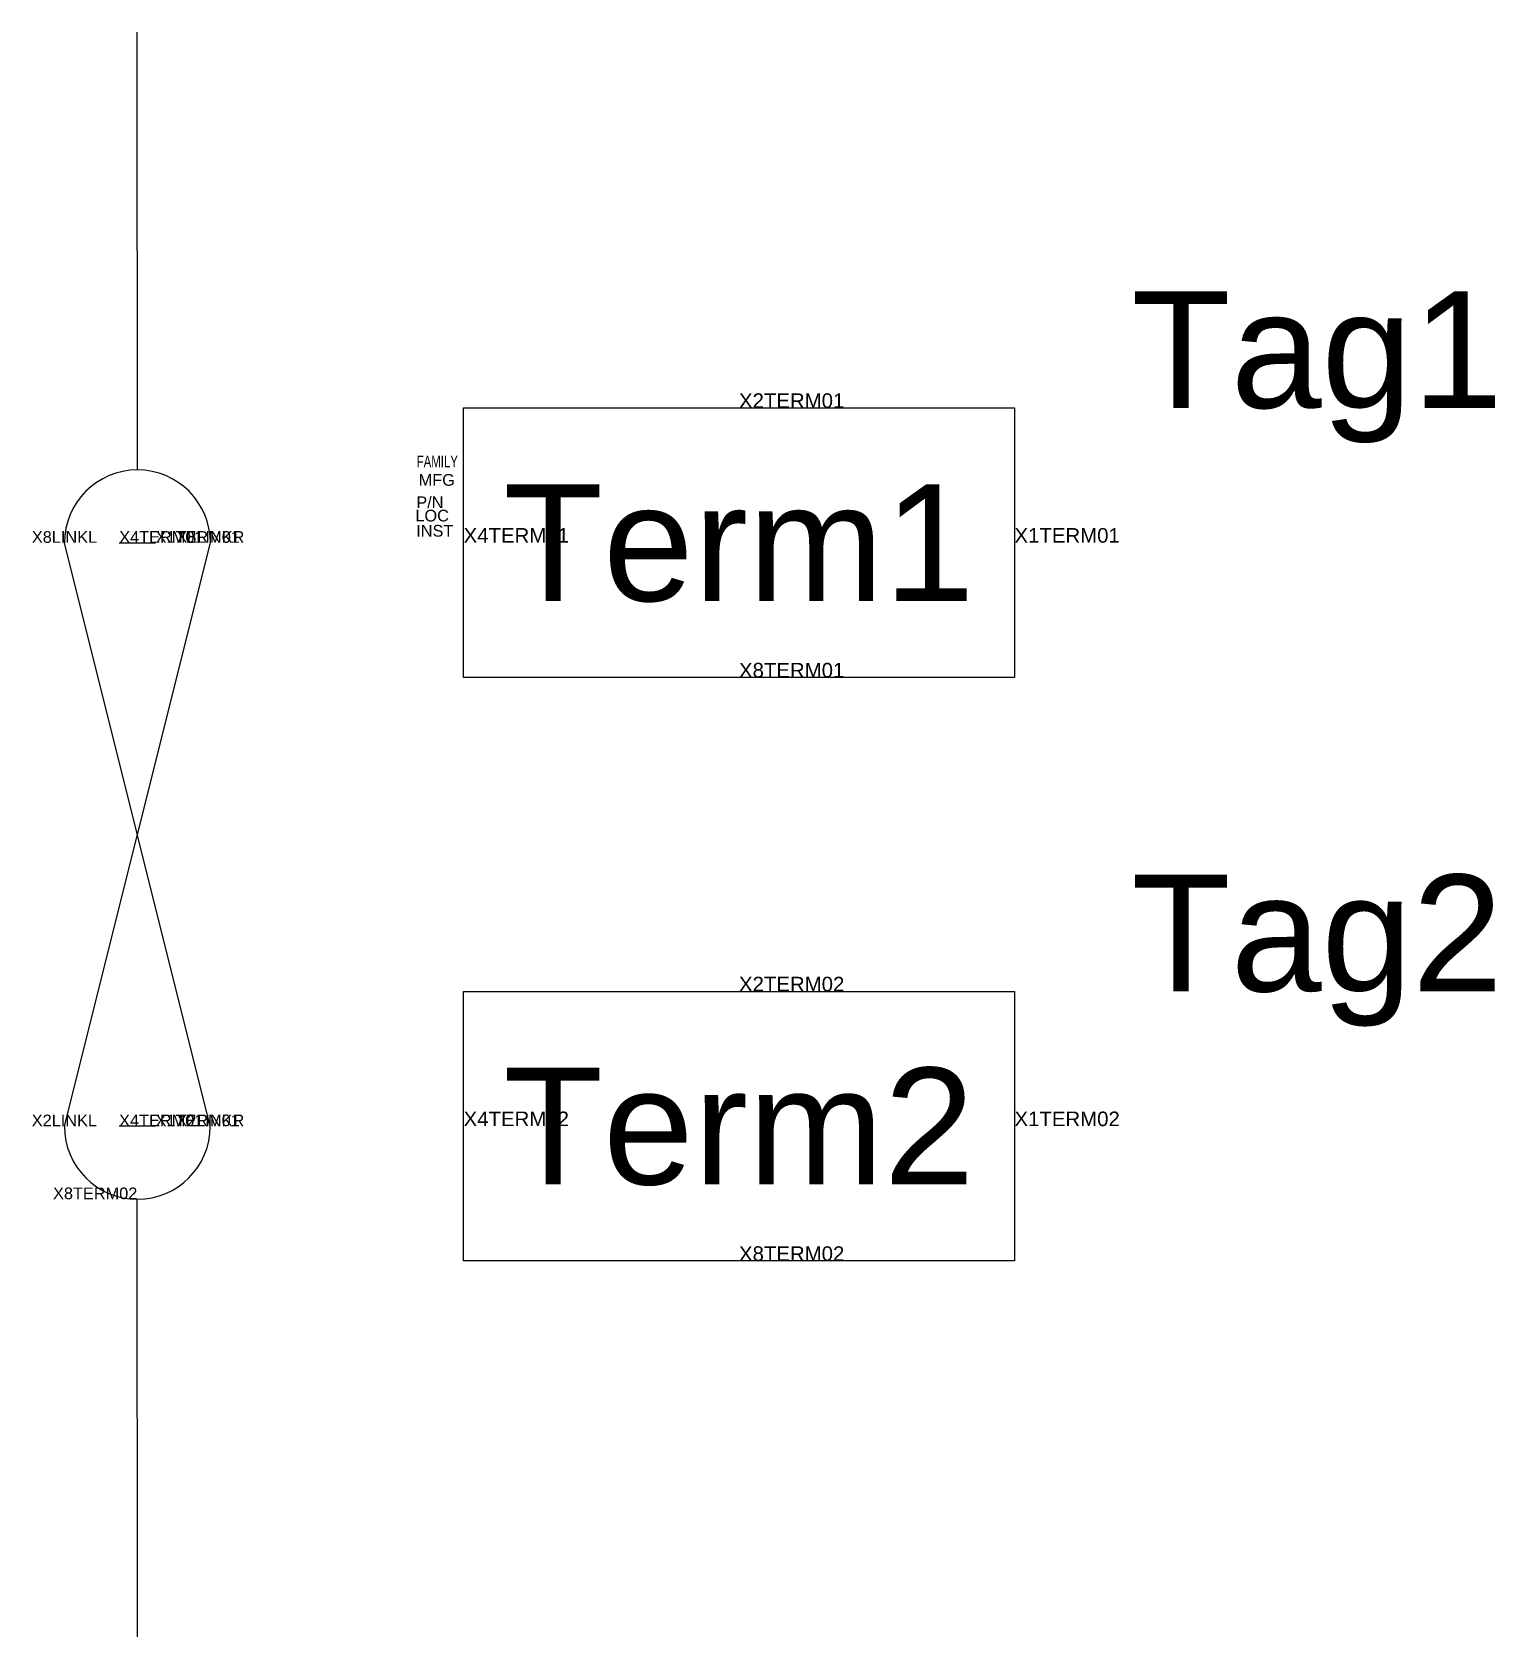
# Model space of a CAD drawing. Header units: inches. Extents: x -0.37 to 3.89, y -0.94 to 0.44.
# Drawn here: x -0.37 to 0.883, y -0.938 to 0.438 of the extents above; entities outside this region: 3.
import ezdxf
from ezdxf.enums import TextEntityAlignment as Align

# ---------------------------------------------------------------- set-up
doc = ezdxf.new("R2010")
doc.units = ezdxf.units.IN
doc.header["$MEASUREMENT"] = 0
doc.layers.add('LINK', color=9, linetype='Continuous')
doc.styles.add('INERCONNECT TABLES', font='arial.ttf', dxfattribs={"height": 0.1})
doc.styles.add('WD', font='arial.ttf', dxfattribs={"height": 1})

msp = doc.modelspace()

# ---------------------------------------------------------------- linework, layer by layer
for p, q in [((-0.2794, 0.0624), (-0.2796, 0.4376)), ((-0.295, -0.0001), (-0.2638, -0.0001)), ((-0.2639, -0.5001), (-0.2951, -0.5001)), ((-0.2793, -0.9377), (-0.2795, -0.5626))]:
    msp.add_line(p, q)
for points in [[(0, 0.1155), (0.4719, 0.1155), (0.4719, -0.1155), (0, -0.1155)], [(0, -0.3845), (0.4719, -0.3845), (0.4719, -0.6155), (0, -0.6155)]]:
    msp.add_lwpolyline(points, close=True)
for centre, start, end in [((-0.2794, -0.0001), 360, 180), ((-0.2795, -0.5001), 180, 0)]:
    msp.add_arc(centre, 0.0625, start, end)
at = {"layer": 'LINK'}
for p, q in [((-0.342, -0.5001), (-0.2169, -0.0001)), ((-0.217, -0.5001), (-0.3419, -0.0001))]:
    msp.add_line(p, q, dxfattribs=at)

# ---------------------------------------------------------------- texts
at = {"linetype": 'Continuous', "style": 'INERCONNECT TABLES', "flags": 8}
for tag, p in [('Tag1', (0.5719, 0.1655)), ('Desc2', (3.5, -0.15)), ('Desc3', (3.5, -0.3)), ('Tag2', (0.5719, -0.3345))]:
    msp.add_attdef(tag, text='', height=0.1, dxfattribs=at).set_placement(p, align=Align.MIDDLE_LEFT)
at = {"style": 'WD'}
for tag, p, height, flags in [('X2TERM01', (0.2359, 0.1155), 0.0125, 9), ('X4TERM01', (-0.295, -0.0001), 0.01, 1), ('X1TERM01', (-0.2638, -0.0001), 0.01, 9), ('X4TERM01', (0, 0), 0.0125, 9), ('X1TERM01', (0.4719, 0), 0.0125, 9), ('X8TERM01', (0.2359, -0.1155), 0.0125, 9), ('X2TERM02', (0.2359, -0.3845), 0.0125, 9), ('X4TERM01', (-0.2951, -0.5001), 0.01, 9), ('X1TERM01', (-0.2639, -0.5001), 0.01, 9), ('X4TERM02', (0, -0.5), 0.0125, 9), ('X1TERM02', (0.4719, -0.5), 0.0125, 9), ('X8TERM02', (0.2359, -0.6155), 0.0125, 9)]:
    msp.add_attdef(tag, p, '', height=height, dxfattribs=dict(at, flags=flags))
at = {"style": 'WD', "width": 0.7, "flags": 9}
msp.add_attdef('FAMILY', (-0.0402, 0.0646), '', height=0.01, dxfattribs=at)
at = {"linetype": 'Continuous', "style": 'INERCONNECT TABLES', "flags": 9}
msp.add_attdef('MFG', text='', height=0.01, dxfattribs=at).set_placement((-0.0075, 0.0488), align=Align.RIGHT)
at = {"linetype": 'Continuous', "style": 'INERCONNECT TABLES', "flags": 8}
for tag, p in [('Term1', (0.2359, 0)), ('Term2', (0.2359, -0.5))]:
    msp.add_attdef(tag, text='', height=0.1, dxfattribs=at).set_placement(p, align=Align.MIDDLE_CENTER)
at = {"style": 'INERCONNECT TABLES', "flags": 8}
msp.add_attdef('Desc1', text='', height=0.1, dxfattribs=at).set_placement((3.5, 0), align=Align.MIDDLE_LEFT)
at = {"linetype": 'Continuous', "style": 'INERCONNECT TABLES', "flags": 9}
for tag, p in [('LOC', (-0.0413, 0.0182)), ('P/N', (-0.0405, 0.0296)), ('INST', (-0.0406, 0.0052))]:
    msp.add_attdef(tag, p, '', height=0.01, dxfattribs=at)
at = {"style": 'WD', "flags": 9}
for tag, p in [('X8LINKL', (-0.3419, -0.0001)), ('X8LINKR', (-0.2169, -0.0001)), ('X2LINKL', (-0.342, -0.5001)), ('X2LINKR', (-0.217, -0.5001))]:
    msp.add_attdef(tag, text='', height=0.01, dxfattribs=at).set_placement(p, align=Align.CENTER)
msp.add_attdef('X8TERM02', text='', height=0.01, dxfattribs=at).set_placement((-0.2795, -0.5626), align=Align.RIGHT)

doc.saveas('drawing.dxf')
